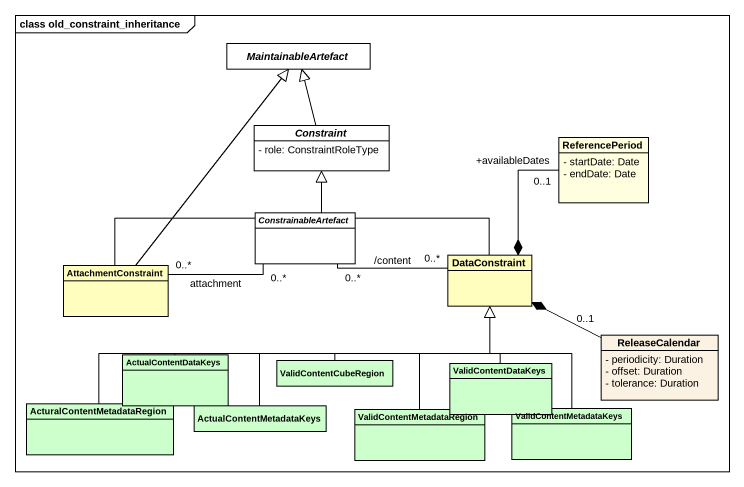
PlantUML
@startuml
mainframe class old_constraint_inheritance
hide circle
hide empty members
skinparam classAttributeIconSize 0
abstract class MaintainableArtefact #FFFFFF
abstract class Constraint #FFFFFF {
  - role: ConstraintRoleType
}
class ReferencePeriod #FFFFE0 {
  - startDate: Date
  - endDate: Date
}
abstract class ConstrainableArtefact #FFFFFF
class AttachmentConstraint #FFFEBF
class DataConstraint #FFFEBF
class ActualContentDataKeys #CCFFCC
class ValidContentCubeRegion #CCFFCC
class ValidContentDataKeys #CCFFCC
class ReleaseCalendar {
  - periodicity: Duration
  - offset: Duration
  - tolerance: Duration
}
class ActuralContentMetadataRegion #CCFFCC
class ActualContentMetadataKeys #CCFFCC
class ValidContentMetadataRegion #CCFFCC
class ValidContentMetadataKeys #CCFFCC
Constraint -up-|> MaintainableArtefact
ReferencePeriod "+availableDates\n0..1" --* DataConstraint
ConstrainableArtefact "0..*" -left- "0..*" AttachmentConstraint : attachment
ConstrainableArtefact "0..*" -right- "0..*" DataConstraint : /content
AttachmentConstraint -up-|> MaintainableArtefact
AttachmentConstraint -up-|> Constraint
DataConstraint -up-|> Constraint
ActualContentDataKeys -right-|> DataConstraint
ValidContentCubeRegion -right-|> DataConstraint
ValidContentDataKeys -up-|> DataConstraint
ReleaseCalendar "0..1" -left-* DataConstraint
ActuralContentMetadataRegion -right-|> DataConstraint
ActualContentMetadataKeys -right-|> DataConstraint
ValidContentMetadataRegion -up-|> DataConstraint
ValidContentMetadataKeys -up-|> DataConstraint
@enduml
